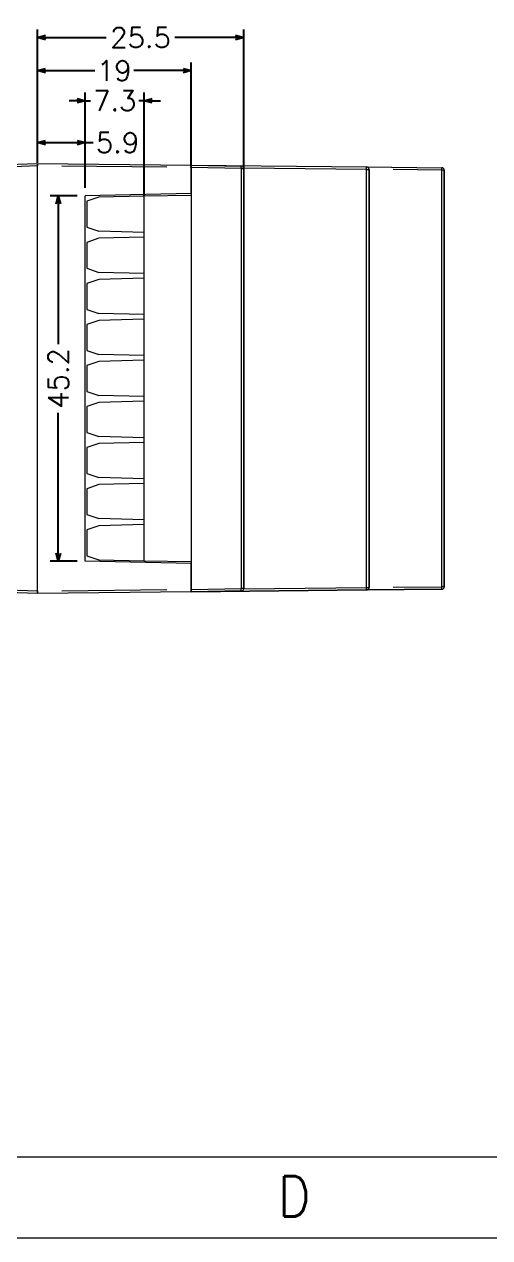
# Model space of a CAD drawing. Header units: millimetres. Extents: x 1713 to 2133, y 1029 to 1326.
# Drawn here: x 1854.2 to 1911.8, y 1029.1 to 1179.3 of the extents above; entities that cross this region are included whole.
import ezdxf
from ezdxf.enums import TextEntityAlignment as Align

# ---------------------------------------------------------------- set-up
doc = ezdxf.new("R2010")
doc.units = ezdxf.units.MM
doc.layers.add('14', color=7, linetype='Continuous', true_color=0xffffff)
doc.layers.add('dim', color=82, linetype='Continuous', lineweight=9)
doc.styles.add('TEXTSTYLE_0', font='txt', dxfattribs={"width": 0.8, "bigfont": 'hztxt.shx'})
doc.styles.add('TXT', font='txt.shx', dxfattribs={"bigfont": 'gbcbig.shx'})
doc.dimstyles.new('1', dxfattribs={"dimtxt": 2.5, "dimasz": 1, "dimexe": 1, "dimexo": 1, "dimgap": 0.5, "dimtad": 0, "dimdec": 1, "dimzin": 9, "dimdsep": 46, "dimtxsty": 'TXT', "dimblk": 'OPEN30', "dimcen": 0.1, "dimclrd": 5, "dimclre": 5, "dimclrt": 2, "dimadec": 1, "dimazin": 0, "dimtfac": 1, "dimtdec": 1, "dimtmove": 0, "dimatfit": 3, "dimfxl": 0, "dimarcsym": 0})

# ---------------------------------------------------------------- blocks, each defined once
blk = doc.blocks.new('_Open30')
at = {"color": 0, "linetype": 'ByBlock', "lineweight": -2}
for p, q in [((-1, 0.27), (0, 0)), ((0, 0), (-1, -0.27)), ((0, 0), (-1, 0))]:
    blk.add_line(p, q, dxfattribs=at)
blk = doc.blocks.new('*D103')
at = {"color": 5, "lineweight": -2}
for p, q in [((1860.75, 1158.06), (1857.42, 1158.06)), ((1858.42, 1157.06), (1858.42, 1139.71)), ((1858.42, 1113.86), (1858.42, 1131.21)), ((1860.75, 1112.86), (1857.42, 1112.86))]:
    blk.add_line(p, q, dxfattribs=at)
at = {"layer": 'Defpoints', "color": 0, "lineweight": 18}
for p in [(1861.75, 1158.06), (1858.42, 1112.86), (1861.75, 1112.86)]:
    blk.add_point(p, dxfattribs=at)
at = {"color": 5, "lineweight": -2}
for p, rotation in [((1858.42, 1158.06), 90), ((1858.42, 1112.86), 270)]:
    blk.add_blockref('_Open30', p, dxfattribs=dict(at, rotation=rotation))
at = {"color": 2, "lineweight": 18, "insert": (1858.42, 1135.46), "char_height": 2.5, "attachment_point": 5, "rotation": 90, "style": 'TXT', "bg_fill": 3, "box_fill_scale": 1.1, "bg_fill_color": 256, "bg_fill_true_color": 13158600, "bg_fill_transparency": 0}
blk.add_mtext('45.2', dxfattribs=at)
blk = doc.blocks.new('*D104')
at = {"color": 5, "lineweight": -2}
for p, q in [((1855.85, 1162.16), (1855.85, 1165.65)), ((1861.75, 1159.06), (1861.75, 1165.65)), ((1856.85, 1164.65), (1860.75, 1164.65)), ((1861.75, 1164.65), (1862.75, 1164.65))]:
    blk.add_line(p, q, dxfattribs=at)
at = {"layer": 'Defpoints', "color": 0, "lineweight": 18}
for p in [(1861.75, 1164.65), (1855.85, 1161.16), (1861.75, 1158.06)]:
    blk.add_point(p, dxfattribs=at)
at = {"color": 5, "lineweight": -2, "rotation": 180}
blk.add_blockref('_Open30', (1855.85, 1164.65), dxfattribs=at)
at = {"color": 5, "lineweight": -2}
blk.add_blockref('_Open30', (1861.75, 1164.65), dxfattribs=at)
at = {"color": 2, "lineweight": 18, "insert": (1865.75, 1164.65), "char_height": 2.5, "attachment_point": 5, "style": 'TXT', "bg_fill": 3, "box_fill_scale": 1.1, "bg_fill_color": 256, "bg_fill_true_color": 13158600, "bg_fill_transparency": 0}
blk.add_mtext('5.9', dxfattribs=at)
blk = doc.blocks.new('*D105')
at = {"color": 5, "lineweight": -2}
for p, q in [((1860.75, 1169.83), (1859.75, 1169.83)), ((1861.75, 1160.95), (1861.75, 1170.83)), ((1861.75, 1169.83), (1862.4, 1169.83)), ((1869.05, 1169.83), (1868.4, 1169.83)), ((1869.05, 1158.04), (1869.05, 1170.83)), ((1870.05, 1169.83), (1871.05, 1169.83))]:
    blk.add_line(p, q, dxfattribs=at)
at = {"layer": 'Defpoints', "color": 0, "lineweight": 18}
for p in [(1861.75, 1159.95), (1869.05, 1157.04)]:
    blk.add_point(p, dxfattribs=at)
at = {"color": 5, "lineweight": -2}
blk.add_blockref('_Open30', (1861.75, 1169.83), dxfattribs=at)
at = {"color": 5, "lineweight": -2, "rotation": 180}
blk.add_blockref('_Open30', (1869.05, 1169.83), dxfattribs=at)
at = {"color": 2, "lineweight": 18, "insert": (1865.4, 1169.83), "char_height": 2.5, "attachment_point": 5, "style": 'TXT', "bg_fill": 3, "box_fill_scale": 1.1, "bg_fill_color": 256, "bg_fill_true_color": 13158600, "bg_fill_transparency": 11611516}
blk.add_mtext('7.3', dxfattribs=at)
at = {"layer": 'Defpoints', "color": 0, "lineweight": 18}
blk.add_point((1869.05, 1169.83), dxfattribs=at)
blk = doc.blocks.new('*D106')
at = {"color": 5, "lineweight": -2}
for p, q in [((1855.85, 1164.15), (1855.85, 1174.55)), ((1874.85, 1161.57), (1874.85, 1174.55)), ((1856.85, 1173.55), (1863.18, 1173.55)), ((1873.85, 1173.55), (1867.52, 1173.55))]:
    blk.add_line(p, q, dxfattribs=at)
at = {"layer": 'Defpoints', "color": 0, "lineweight": 18}
for p in [(1874.85, 1173.55), (1855.85, 1163.15), (1874.85, 1160.57)]:
    blk.add_point(p, dxfattribs=at)
at = {"color": 5, "lineweight": -2, "rotation": 180}
blk.add_blockref('_Open30', (1855.85, 1173.55), dxfattribs=at)
at = {"color": 5, "lineweight": -2}
blk.add_blockref('_Open30', (1874.85, 1173.55), dxfattribs=at)
at = {"color": 2, "lineweight": 18, "insert": (1865.35, 1173.55), "char_height": 2.5, "attachment_point": 5, "style": 'TXT', "bg_fill": 3, "box_fill_scale": 1.1, "bg_fill_color": 256, "bg_fill_true_color": 13158600, "bg_fill_transparency": 5333004}
blk.add_mtext('19', dxfattribs=at)
blk = doc.blocks.new('*D107')
at = {"color": 5, "lineweight": -2}
for p, q in [((1855.85, 1172.16), (1855.85, 1178.65)), ((1856.85, 1177.65), (1864.35, 1177.65)), ((1880.35, 1177.65), (1872.85, 1177.65)), ((1881.35, 1161.29), (1881.35, 1178.65))]:
    blk.add_line(p, q, dxfattribs=at)
at = {"layer": 'Defpoints', "color": 0, "lineweight": 18}
for p in [(1881.35, 1177.65), (1855.85, 1171.16), (1881.35, 1160.29)]:
    blk.add_point(p, dxfattribs=at)
at = {"color": 5, "lineweight": -2, "rotation": 180}
blk.add_blockref('_Open30', (1855.85, 1177.65), dxfattribs=at)
at = {"color": 5, "lineweight": -2}
blk.add_blockref('_Open30', (1881.35, 1177.65), dxfattribs=at)
at = {"color": 2, "lineweight": 18, "insert": (1868.6, 1177.65), "char_height": 2.5, "attachment_point": 5, "style": 'TXT', "bg_fill": 3, "box_fill_scale": 1.1, "bg_fill_color": 256, "bg_fill_true_color": 13158600, "bg_fill_transparency": 0}
blk.add_mtext('25.5', dxfattribs=at)
blk = doc.blocks.new('SUN_6HWZ35TKXU86YGHH1AY77V3D6FJ')
at = {"color": 7, "linetype": 'Continuous'}
for p, q in [((-410, 10), (-10, 10)), ((-420, 0), (0, 0))]:
    blk.add_line(p, q, dxfattribs=at)
at = {"color": 2, "linetype": 'Continuous', "style": 'TEXTSTYLE_0', "width": 1.2}
blk.add_text('D', height=5, dxfattribs=at).set_placement((-246.98, 2.63), (-242.98, 2.63), align=Align.FIT)

msp = doc.modelspace()

# ---------------------------------------------------------------- linework, layer by layer
at = {"layer": '14', "color": 7, "linetype": 'Continuous', "lineweight": 13}
for p, q in [((1849.14, 1161.82), (1855.85, 1162.06)), ((1855.85, 1161.76), (1849.14, 1161.52)), ((1855.85, 1162.06), (1874.85, 1161.86)), ((1871.85, 1161.59), (1858.85, 1161.73)), ((1874.85, 1161.86), (1896.55, 1161.63)), ((1874.85, 1161.86), (1881.06, 1161.75)), ((1881.06, 1161.45), (1874.85, 1161.56)), ((1881.35, 1161.45), (1881.06, 1161.45)), ((1881.06, 1109.47), (1881.06, 1161.45)), ((1896.55, 1161.33), (1881.35, 1161.49)), ((1881.35, 1109.47), (1881.35, 1161.45)), ((1896.55, 1161.33), (1896.85, 1161.33)), ((1896.55, 1109.58), (1896.55, 1161.33)), ((1896.56, 1161.63), (1905.85, 1161.54)), ((1896.85, 1109.58), (1896.85, 1161.33)), ((1905.86, 1161.24), (1899.85, 1161.3)), ((1905.86, 1109.68), (1905.86, 1161.24)), ((1906.15, 1161.24), (1905.86, 1161.24)), ((1906.15, 1109.68), (1906.15, 1161.24)), ((1849.14, 1109.39), (1855.85, 1109.16)), ((1858.85, 1109.19), (1871.85, 1109.33)), ((1874.85, 1109.36), (1881.06, 1109.47)), ((1874.85, 1109.06), (1896.55, 1109.29)), ((1874.85, 1109.06), (1881.06, 1109.17)), ((1881.35, 1109.47), (1881.06, 1109.47)), ((1881.35, 1109.43), (1896.55, 1109.58)), ((1896.55, 1109.58), (1896.85, 1109.58)), ((1896.56, 1109.29), (1905.85, 1109.38)), ((1899.85, 1109.62), (1905.86, 1109.68)), ((1906.15, 1109.68), (1905.86, 1109.68))]:
    msp.add_line(p, q, dxfattribs=at)
at = {"layer": '14', "color": 7, "linetype": 'Continuous', "lineweight": 18}
for p, q in [((1849.14, 1161.82), (1855.85, 1162.06)), ((1855.85, 1162.06), (1874.85, 1161.86)), ((1855.85, 1161.76), (1855.85, 1162.06)), ((1855.85, 1162.06), (1855.85, 1161.76)), ((1855.85, 1109.16), (1855.85, 1161.76)), ((1855.85, 1109.16), (1855.85, 1161.76)), ((1874.85, 1161.56), (1874.85, 1161.86)), ((1874.85, 1161.86), (1881.06, 1161.75)), ((1874.85, 1161.86), (1896.55, 1161.63)), ((1874.85, 1161.86), (1874.85, 1161.56)), ((1874.85, 1158.33), (1874.85, 1161.56)), ((1874.85, 1161.56), (1874.85, 1158.11)), ((1881.35, 1161.45), (1881.35, 1109.47)), ((1896.55, 1161.63), (1905.85, 1161.54)), ((1896.85, 1161.33), (1896.85, 1109.58)), ((1906.15, 1161.24), (1906.15, 1109.68)), ((1874.85, 1158.33), (1861.75, 1158.06)), ((1861.75, 1112.86), (1861.75, 1158.06)), ((1863.44, 1157.91), (1861.95, 1157.41)), ((1869.05, 1158.01), (1863.44, 1157.91)), ((1874.85, 1158.11), (1869.05, 1158.01)), ((1869.05, 1112.91), (1869.05, 1158.01)), ((1874.85, 1158.11), (1874.85, 1112.81)), ((1861.95, 1157.41), (1861.95, 1154.17)), ((1861.95, 1154.17), (1863.44, 1153.67)), ((1869.05, 1153.53), (1863.44, 1153.67)), ((1863.44, 1152.8), (1861.95, 1152.3)), ((1861.95, 1152.3), (1861.95, 1149.09)), ((1869.05, 1152.95), (1863.44, 1152.8)), ((1861.95, 1149.09), (1863.44, 1148.59)), ((1863.44, 1147.72), (1861.95, 1147.22)), ((1869.05, 1148.45), (1863.44, 1148.59)), ((1869.05, 1147.87), (1863.44, 1147.72)), ((1861.95, 1147.22), (1861.95, 1144.01)), ((1861.95, 1144.01), (1863.44, 1143.51)), ((1869.05, 1143.37), (1863.44, 1143.51)), ((1869.05, 1142.79), (1863.44, 1142.64)), ((1863.44, 1142.64), (1861.95, 1142.14)), ((1861.95, 1142.14), (1861.95, 1138.93)), ((1861.95, 1138.93), (1863.44, 1138.43)), ((1869.05, 1138.29), (1863.44, 1138.43)), ((1863.44, 1137.56), (1861.95, 1137.06)), ((1861.95, 1137.06), (1861.95, 1133.85)), ((1869.05, 1137.71), (1863.44, 1137.56)), ((1861.95, 1133.85), (1863.44, 1133.35)), ((1863.44, 1132.48), (1861.95, 1131.98)), ((1869.05, 1133.21), (1863.44, 1133.35)), ((1869.05, 1132.63), (1863.44, 1132.48)), ((1861.95, 1131.98), (1861.95, 1128.77)), ((1861.95, 1128.77), (1863.44, 1128.27)), ((1869.05, 1128.13), (1863.44, 1128.27)), ((1863.44, 1127.4), (1861.95, 1126.9)), ((1861.95, 1126.9), (1861.95, 1123.69)), ((1869.05, 1127.55), (1863.44, 1127.4)), ((1861.95, 1123.69), (1863.44, 1123.19)), ((1863.44, 1122.32), (1861.95, 1121.82)), ((1861.95, 1121.82), (1861.95, 1118.61)), ((1869.05, 1123.05), (1863.44, 1123.19)), ((1869.05, 1122.47), (1863.44, 1122.32)), ((1861.95, 1118.61), (1863.44, 1118.11)), ((1863.44, 1117.24), (1861.95, 1116.74)), ((1869.05, 1117.97), (1863.44, 1118.11)), ((1869.05, 1117.39), (1863.44, 1117.24)), ((1861.95, 1116.74), (1861.95, 1113.51)), ((1874.85, 1112.58), (1861.75, 1112.86)), ((1861.95, 1113.51), (1863.44, 1113.01)), ((1863.44, 1113.01), (1869.05, 1112.91)), ((1869.05, 1112.91), (1874.85, 1112.81)), ((1874.85, 1112.81), (1874.85, 1109.36)), ((1874.85, 1109.36), (1874.85, 1112.58)), ((1855.85, 1108.86), (1849.14, 1109.09)), ((1855.85, 1108.86), (1855.85, 1109.16)), ((1855.85, 1109.16), (1855.85, 1108.86)), ((1874.85, 1109.06), (1855.85, 1108.86)), ((1874.85, 1109.36), (1874.85, 1109.06)), ((1874.85, 1109.06), (1874.85, 1109.36)), ((1896.55, 1109.29), (1874.85, 1109.06)), ((1881.06, 1109.17), (1874.85, 1109.06)), ((1905.85, 1109.38), (1896.55, 1109.29))]:
    msp.add_line(p, q, dxfattribs=at)
for centre, start, end in [((1881.05, 1161.45), 0, 89), ((1896.55, 1161.33), 0, 89.4), ((1905.85, 1161.24), 0, 89.4), ((1881.05, 1109.47), 271, 0), ((1896.55, 1109.58), 270.6, 0), ((1905.85, 1109.68), 270.6, 0)]:
    msp.add_arc(centre, 0.3, start, end, dxfattribs=at)
at = {"layer": '14', "color": 7, "linetype": 'Continuous', "lineweight": 13}
for centre, major_axis, ratio, start_param, end_param in [((1881.05, 1161.45), (-0.005, -0.3), 0.01745, 1.571101, 3.141593), ((1896.55, 1161.33), (-0.003, -0.3), 0.013961, 1.570943, 3.141593), ((1905.85, 1161.24), (-0.003, -0.3), 0.017451, 1.570979, 3.141593), ((1881.05, 1109.47), (0.005, -0.3), 0.01745, 0, 1.570492), ((1896.55, 1109.58), (0.003, -0.3), 0.013961, 0, 1.57065), ((1905.85, 1109.68), (0.003, -0.3), 0.017451, 0, 1.570614)]:
    msp.add_ellipse(centre, major_axis=major_axis, ratio=ratio, start_param=start_param, end_param=end_param, dxfattribs=at)

# ---------------------------------------------------------------- next in the draw order: dimensions: what is measured, and where the dimension line sits
at = {"lineweight": 18}
dim = msp.add_linear_dim(base=(1858.42, 1112.86), p1=(1861.75, 1158.06), p2=(1861.75, 1112.86), angle=90, dimstyle='1', dxfattribs=at)
dim.commit()
dim.dimension.update_dxf_attribs({"geometry": '*D103', "text_midpoint": (1858.42, 1135.46)})

# ---------------------------------------------------------------- next in the draw order: dimensions: what is measured, and where the dimension line sits
dim = msp.add_linear_dim(base=(1861.75, 1164.65), p1=(1855.85, 1161.16), p2=(1861.75, 1158.06), dimstyle='1', dxfattribs=at)
dim.commit()
dim.dimension.update_dxf_attribs({"geometry": '*D104', "text_midpoint": (1865.75, 1164.65)})

# ---------------------------------------------------------------- next in the draw order: dimensions: what is measured, and where the dimension line sits
dim = msp.add_linear_dim(base=(1869.05, 1169.83), p1=(1861.75, 1159.95), p2=(1869.05, 1157.04), dimstyle='1', dxfattribs=at)
dim.commit()
dim.dimension.update_dxf_attribs({"geometry": '*D105', "text_midpoint": (1865.4, 1169.83)})

# ---------------------------------------------------------------- next in the draw order: dimensions: what is measured, and where the dimension line sits
dim = msp.add_linear_dim(base=(1874.85, 1173.55), p1=(1855.85, 1163.15), p2=(1874.85, 1160.57), dimstyle='1', dxfattribs=at)
dim.commit()
dim.dimension.update_dxf_attribs({"geometry": '*D106', "text_midpoint": (1865.35, 1173.55)})

# ---------------------------------------------------------------- next in the draw order: dimensions: what is measured, and where the dimension line sits
dim = msp.add_linear_dim(base=(1881.35, 1177.65), p1=(1855.85, 1171.16), p2=(1881.35, 1160.29), dimstyle='1', dxfattribs=at)
dim.commit()
dim.dimension.update_dxf_attribs({"geometry": '*D107', "text_midpoint": (1868.6, 1177.65)})

# ---------------------------------------------------------------- next in the draw order: block references
at = {"layer": 'dim'}
msp.add_blockref('SUN_6HWZ35TKXU86YGHH1AY77V3D6FJ', (2132.58, 1029.13), dxfattribs=at)

doc.saveas('drawing.dxf')
